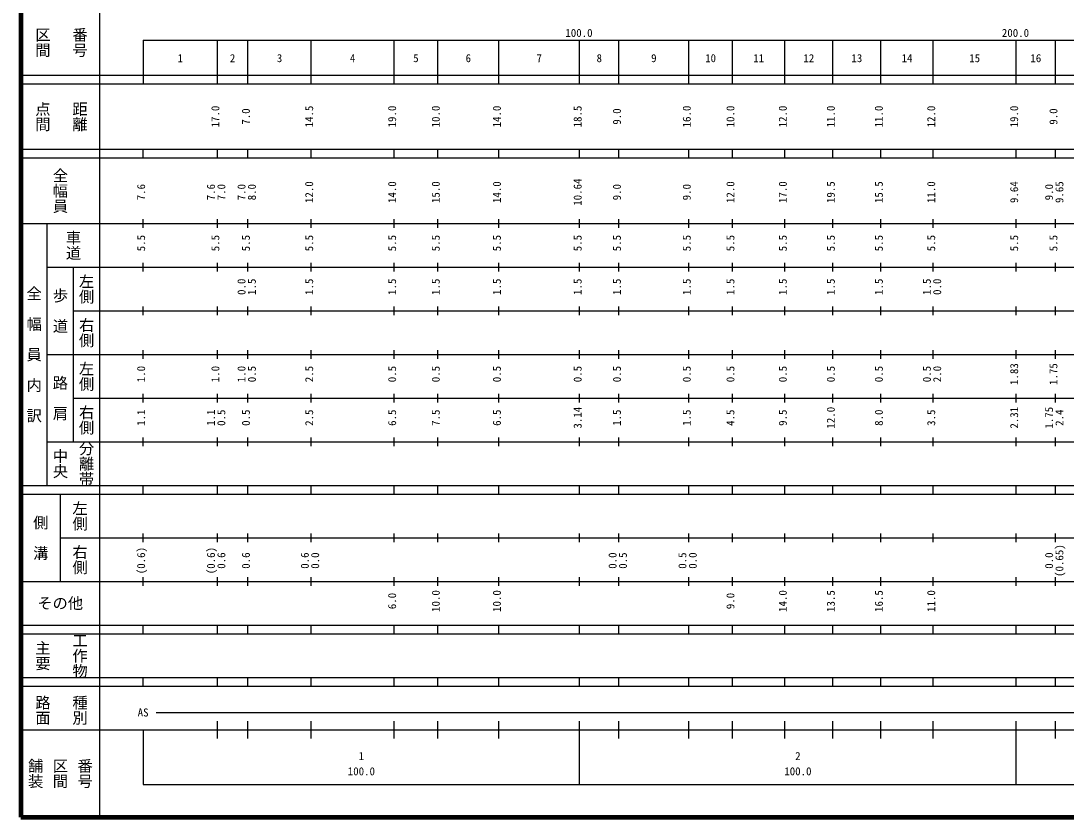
# Model space of a CAD drawing. Units: millimetres on the paper, enlarged 1000 times. Extents: x 40000 to 680000, y 20000 to 380000.
# Drawn here: x 40000 to 279441, y 20000 to 202409 of the extents above; entities that cross this region are included whole.
import ezdxf
from ezdxf.enums import TextEntityAlignment as Align

# ---------------------------------------------------------------- set-up
doc = ezdxf.new("R2010")
doc.units = ezdxf.units.MM
doc.header["$LTSCALE"] = 1000
doc.layers.add('M-TTL', color=2, linetype='Continuous', lineweight=140)
doc.layers.add('M-TTL-BAND', color=7, linetype='Continuous', lineweight=25)
doc.styles.add('@ＭＳ ゴシック', font='')
doc.styles.add('ＭＳ ゴシック', font='')
doc.styles.get('@ＭＳ ゴシック').set_extended_font_data('@MS Gothic')
doc.styles.get('ＭＳ ゴシック').set_extended_font_data('MS Gothic')

msp = doc.modelspace()

# ---------------------------------------------------------------- linework, layer by layer
at = {"layer": 'M-TTL'}
for p, q in [((40000, 380000), (40000, 20000)), ((40000, 20000), (680000, 20000))]:
    msp.add_line(p, q, dxfattribs=at)
at = {"layer": 'M-TTL-BAND'}
for p, q in [((58000, 370000), (58000, 20000)), ((68000, 198000), (579000, 198000)), ((68000, 198000), (68000, 188000)), ((85000, 188000), (85000, 198000)), ((92000, 188000), (92000, 198000)), ((106500, 188000), (106500, 198000)), ((125500, 188000), (125500, 198000)), ((135500, 188000), (135500, 198000)), ((149500, 188000), (149500, 198000)), ((168000, 188000), (168000, 198000)), ((177000, 188000), (177000, 198000)), ((193000, 188000), (193000, 198000)), ((203000, 188000), (203000, 198000)), ((215000, 188000), (215000, 198000)), ((226000, 188000), (226000, 198000)), ((237000, 188000), (237000, 198000)), ((249000, 188000), (249000, 198000)), ((268000, 188000), (268000, 198000)), ((277000, 188000), (277000, 198000)), ((40000, 190000), (579000, 190000)), ((40000, 188000), (579000, 188000)), ((40000, 173000), (579000, 173000)), ((68000, 171000), (68000, 173000)), ((85000, 171000), (85000, 173000)), ((92000, 171000), (92000, 173000)), ((106500, 171000), (106500, 173000)), ((125500, 171000), (125500, 173000)), ((135500, 171000), (135500, 173000)), ((149500, 171000), (149500, 173000)), ((168000, 171000), (168000, 173000)), ((177000, 171000), (177000, 173000)), ((193000, 171000), (193000, 173000)), ((203000, 171000), (203000, 173000)), ((215000, 171000), (215000, 173000)), ((226000, 171000), (226000, 173000)), ((237000, 171000), (237000, 173000)), ((249000, 171000), (249000, 173000)), ((268000, 171000), (268000, 173000)), ((277000, 171000), (277000, 173000)), ((40000, 171000), (579000, 171000)), ((40000, 156000), (579000, 156000)), ((46000, 96000), (46000, 156000)), ((68000, 155000), (68000, 157000)), ((85000, 155000), (85000, 157000)), ((92000, 155000), (92000, 157000)), ((106500, 155000), (106500, 157000)), ((125500, 155000), (125500, 157000)), ((135500, 155000), (135500, 157000)), ((149500, 155000), (149500, 157000)), ((168000, 155000), (168000, 157000)), ((177000, 155000), (177000, 157000)), ((193000, 155000), (193000, 157000)), ((203000, 155000), (203000, 157000)), ((215000, 155000), (215000, 157000)), ((226000, 155000), (226000, 157000)), ((237000, 155000), (237000, 157000)), ((249000, 155000), (249000, 157000)), ((268000, 155000), (268000, 157000)), ((277000, 155000), (277000, 157000)), ((68000, 145000), (68000, 147000)), ((85000, 145000), (85000, 147000)), ((92000, 145000), (92000, 147000)), ((106500, 145000), (106500, 147000)), ((125500, 145000), (125500, 147000)), ((135500, 145000), (135500, 147000)), ((149500, 145000), (149500, 147000)), ((168000, 145000), (168000, 147000)), ((177000, 145000), (177000, 147000)), ((193000, 145000), (193000, 147000)), ((203000, 145000), (203000, 147000)), ((215000, 145000), (215000, 147000)), ((226000, 145000), (226000, 147000)), ((237000, 145000), (237000, 147000)), ((249000, 145000), (249000, 147000)), ((268000, 145000), (268000, 147000)), ((277000, 145000), (277000, 147000)), ((46000, 146000), (579000, 146000)), ((52000, 146000), (52000, 106000)), ((68000, 135000), (68000, 137000)), ((85000, 135000), (85000, 137000)), ((92000, 135000), (92000, 137000)), ((106500, 135000), (106500, 137000)), ((125500, 135000), (125500, 137000)), ((135500, 135000), (135500, 137000)), ((149500, 135000), (149500, 137000)), ((168000, 135000), (168000, 137000)), ((177000, 135000), (177000, 137000)), ((193000, 135000), (193000, 137000)), ((203000, 135000), (203000, 137000)), ((215000, 135000), (215000, 137000)), ((226000, 135000), (226000, 137000)), ((237000, 135000), (237000, 137000)), ((249000, 135000), (249000, 137000)), ((268000, 135000), (268000, 137000)), ((277000, 135000), (277000, 137000)), ((52000, 136000), (579000, 136000)), ((68000, 125000), (68000, 127000)), ((85000, 125000), (85000, 127000)), ((92000, 125000), (92000, 127000)), ((106500, 125000), (106500, 127000)), ((125500, 125000), (125500, 127000)), ((135500, 125000), (135500, 127000)), ((149500, 125000), (149500, 127000)), ((168000, 125000), (168000, 127000)), ((177000, 125000), (177000, 127000)), ((193000, 125000), (193000, 127000)), ((203000, 125000), (203000, 127000)), ((215000, 125000), (215000, 127000)), ((226000, 125000), (226000, 127000)), ((237000, 125000), (237000, 127000)), ((249000, 125000), (249000, 127000)), ((268000, 125000), (268000, 127000)), ((277000, 125000), (277000, 127000)), ((46000, 126000), (579000, 126000)), ((52000, 116000), (579000, 116000)), ((68000, 115000), (68000, 117000)), ((85000, 115000), (85000, 117000)), ((92000, 115000), (92000, 117000)), ((106500, 115000), (106500, 117000)), ((125500, 115000), (125500, 117000)), ((135500, 115000), (135500, 117000)), ((149500, 115000), (149500, 117000)), ((168000, 115000), (168000, 117000)), ((177000, 115000), (177000, 117000)), ((193000, 115000), (193000, 117000)), ((203000, 115000), (203000, 117000)), ((215000, 115000), (215000, 117000)), ((226000, 115000), (226000, 117000)), ((237000, 115000), (237000, 117000)), ((249000, 115000), (249000, 117000)), ((268000, 115000), (268000, 117000)), ((277000, 115000), (277000, 117000)), ((46000, 106000), (579000, 106000)), ((68000, 105000), (68000, 107000)), ((85000, 105000), (85000, 107000)), ((92000, 105000), (92000, 107000)), ((106500, 105000), (106500, 107000)), ((125500, 105000), (125500, 107000)), ((135500, 105000), (135500, 107000)), ((149500, 105000), (149500, 107000)), ((168000, 105000), (168000, 107000)), ((177000, 105000), (177000, 107000)), ((193000, 105000), (193000, 107000)), ((203000, 105000), (203000, 107000)), ((215000, 105000), (215000, 107000)), ((226000, 105000), (226000, 107000)), ((237000, 105000), (237000, 107000)), ((249000, 105000), (249000, 107000)), ((268000, 105000), (268000, 107000)), ((277000, 105000), (277000, 107000)), ((40000, 96000), (579000, 96000)), ((68000, 94000), (68000, 96000)), ((85000, 94000), (85000, 96000)), ((92000, 94000), (92000, 96000)), ((106500, 94000), (106500, 96000)), ((125500, 94000), (125500, 96000)), ((135500, 94000), (135500, 96000)), ((149500, 94000), (149500, 96000)), ((168000, 94000), (168000, 96000)), ((177000, 94000), (177000, 96000)), ((193000, 94000), (193000, 96000)), ((203000, 94000), (203000, 96000)), ((215000, 94000), (215000, 96000)), ((226000, 94000), (226000, 96000)), ((237000, 94000), (237000, 96000)), ((249000, 94000), (249000, 96000)), ((268000, 94000), (268000, 96000)), ((277000, 94000), (277000, 96000)), ((40000, 94000), (579000, 94000)), ((49000, 94000), (49000, 74000)), ((49000, 84000), (579000, 84000)), ((68000, 83000), (68000, 85000)), ((85000, 83000), (85000, 85000)), ((92000, 83000), (92000, 85000)), ((106500, 83000), (106500, 85000)), ((125500, 83000), (125500, 85000)), ((135500, 83000), (135500, 85000)), ((149500, 83000), (149500, 85000)), ((168000, 83000), (168000, 85000)), ((177000, 83000), (177000, 85000)), ((193000, 83000), (193000, 85000)), ((203000, 83000), (203000, 85000)), ((215000, 83000), (215000, 85000)), ((226000, 83000), (226000, 85000)), ((237000, 83000), (237000, 85000)), ((249000, 83000), (249000, 85000)), ((268000, 83000), (268000, 85000)), ((277000, 83000), (277000, 85000)), ((68000, 73000), (68000, 75000)), ((85000, 73000), (85000, 75000)), ((92000, 73000), (92000, 75000)), ((106500, 73000), (106500, 75000)), ((125500, 73000), (125500, 75000)), ((135500, 73000), (135500, 75000)), ((149500, 73000), (149500, 75000)), ((168000, 73000), (168000, 75000)), ((177000, 73000), (177000, 75000)), ((193000, 73000), (193000, 75000)), ((203000, 73000), (203000, 75000)), ((215000, 73000), (215000, 75000)), ((226000, 73000), (226000, 75000)), ((237000, 73000), (237000, 75000)), ((249000, 73000), (249000, 75000)), ((268000, 73000), (268000, 75000)), ((277000, 73000), (277000, 75000)), ((40000, 74000), (579000, 74000)), ((40000, 64000), (579000, 64000)), ((68000, 62000), (68000, 64000)), ((85000, 62000), (85000, 64000)), ((92000, 62000), (92000, 64000)), ((106500, 62000), (106500, 64000)), ((125500, 62000), (125500, 64000)), ((135500, 62000), (135500, 64000)), ((149500, 62000), (149500, 64000)), ((168000, 62000), (168000, 64000)), ((177000, 62000), (177000, 64000)), ((193000, 62000), (193000, 64000)), ((203000, 62000), (203000, 64000)), ((215000, 62000), (215000, 64000)), ((226000, 62000), (226000, 64000)), ((237000, 62000), (237000, 64000)), ((249000, 62000), (249000, 64000)), ((268000, 62000), (268000, 64000)), ((277000, 62000), (277000, 64000)), ((40000, 62000), (579000, 62000)), ((40000, 52000), (579000, 52000)), ((68000, 50000), (68000, 52000)), ((85000, 50000), (85000, 52000)), ((92000, 50000), (92000, 52000)), ((106500, 50000), (106500, 52000)), ((125500, 50000), (125500, 52000)), ((135500, 50000), (135500, 52000)), ((149500, 50000), (149500, 52000)), ((168000, 50000), (168000, 52000)), ((177000, 50000), (177000, 52000)), ((193000, 50000), (193000, 52000)), ((203000, 50000), (203000, 52000)), ((215000, 50000), (215000, 52000)), ((226000, 50000), (226000, 52000)), ((237000, 50000), (237000, 52000)), ((249000, 50000), (249000, 52000)), ((268000, 50000), (268000, 52000)), ((277000, 50000), (277000, 52000)), ((40000, 50000), (579000, 50000)), ((71000, 44000), (535000, 44000)), ((85000, 38000), (85000, 42000)), ((92000, 38000), (92000, 42000)), ((106500, 38000), (106500, 42000)), ((125500, 38000), (125500, 42000)), ((135500, 38000), (135500, 42000)), ((149500, 38000), (149500, 42000)), ((168000, 27500), (168000, 42000)), ((177000, 38000), (177000, 42000)), ((193000, 38000), (193000, 42000)), ((203000, 38000), (203000, 42000)), ((215000, 38000), (215000, 42000)), ((226000, 38000), (226000, 42000)), ((237000, 38000), (237000, 42000)), ((249000, 38000), (249000, 42000)), ((268000, 27500), (268000, 42000)), ((277000, 38000), (277000, 42000)), ((40000, 40000), (579000, 40000)), ((68000, 40000), (68000, 27500)), ((68000, 27500), (579000, 27500))]:
    msp.add_line(p, q, dxfattribs=at)

# ---------------------------------------------------------------- texts
at = {"layer": 'M-TTL-BAND', "style": '@ＭＳ ゴシック'}
for s, p in [('区間', (45000, 197500)), ('番号', (53500, 197500)), ('点間', (45000, 180500)), ('距離', (53500, 180500)), ('全幅員', (49000, 163500)), ('車道', (52000, 151000)), ('左側', (55000, 141000)), ('全\u3000幅\u3000員\u3000内\u3000訳', (43000, 126000)), ('歩\u3000道', (49000, 136000)), ('右側', (55000, 131000)), ('左側', (55000, 121000)), ('路\u3000肩', (49000, 116000)), ('右側', (55000, 111000)), ('分離帯', (55000, 101000)), ('中央', (49000, 101000)), ('左側', (53500, 89000)), ('側\u3000溝', (44500, 84000)), ('右側', (53500, 79000)), ('主要', (45000, 57000)), ('工作物', (53500, 57000)), ('路面', (45000, 44500)), ('種別', (53500, 44500)), ('舗装', (43333, 30000)), ('区間', (49000, 30000)), ('番号', (54667, 30000))]:
    msp.add_text(s, height=2566, rotation=270, dxfattribs=at).set_placement(p, align=Align.MIDDLE_CENTER)
at = {"layer": 'M-TTL-BAND', "style": 'ＭＳ ゴシック'}
for s, p in [('100.0', (167844, 198195)), ('200.0', (267844, 198195)), ('1', (76500, 192405)), ('2', (88500, 192405)), ('3', (99250, 192405)), ('4', (116000, 192405)), ('5', (130500, 192405)), ('6', (142500, 192405)), ('7', (158750, 192405)), ('8', (172500, 192405)), ('9', (185000, 192405)), ('10', (198000, 192405)), ('11', (209000, 192405)), ('12', (220500, 192405)), ('13', (231500, 192405)), ('14', (243000, 192405)), ('15', (258500, 192405)), ('16', (272500, 192405)), ('AS', (68000, 42500)), ('1', (118000, 32523)), ('2', (218000, 32523)), ('100.0', (118000, 29033)), ('100.0', (218000, 29033))]:
    msp.add_text(s, height=1833, dxfattribs=at).set_placement(p, align=Align.BOTTOM_CENTER)
for s, p in [('17.0', (86000, 180500)), ('7.0', (93000, 180500)), ('14.5', (107500, 180500)), ('19.0', (126500, 180500)), ('10.0', (136500, 180500)), ('14.0', (150500, 180500)), ('18.5', (169000, 180500)), ('9.0', (178000, 180500)), ('16.0', (194000, 180500)), ('10.0', (204000, 180500)), ('12.0', (216000, 180500)), ('11.0', (227000, 180500)), ('11.0', (238000, 180500)), ('12.0', (250000, 180500)), ('19.0', (269000, 180500)), ('9.0', (278000, 180500)), ('12.0', (107500, 163174)), ('14.0', (126500, 163174)), ('15.0', (136500, 163174)), ('14.0', (150500, 163174)), ('10.64', (169000, 163174)), ('12.0', (204000, 163174)), ('17.0', (216000, 163174)), ('19.5', (227000, 163174)), ('15.5', (238000, 163174)), ('11.0', (250000, 163174)), ('9.64', (269000, 163174)), ('9.65', (279370, 163174)), ('7.6', (69000, 163174)), ('7.6', (85000, 163174)), ('7.0', (87370, 163174)), ('7.0', (92000, 163174)), ('8.0', (94370, 163174)), ('9.0', (178000, 163174)), ('9.0', (194000, 163174)), ('9.0', (277000, 163174)), ('5.5', (69000, 151500)), ('5.5', (86000, 151500)), ('5.5', (93000, 151500)), ('5.5', (107500, 151500)), ('5.5', (126500, 151500)), ('5.5', (136500, 151500)), ('5.5', (150500, 151500)), ('5.5', (169000, 151500)), ('5.5', (178000, 151500)), ('5.5', (194000, 151500)), ('5.5', (204000, 151500)), ('5.5', (216000, 151500)), ('5.5', (227000, 151500)), ('5.5', (238000, 151500)), ('5.5', (250000, 151500)), ('5.5', (269000, 151500)), ('5.5', (278000, 151500)), ('0.0', (92000, 141500)), ('1.5', (94370, 141500)), ('1.5', (107500, 141500)), ('1.5', (126500, 141500)), ('1.5', (136500, 141500)), ('1.5', (150500, 141500)), ('1.5', (169000, 141500)), ('1.5', (178000, 141500)), ('1.5', (194000, 141500)), ('1.5', (204000, 141500)), ('1.5', (216000, 141500)), ('1.5', (227000, 141500)), ('1.5', (238000, 141500)), ('1.5', (249000, 141500)), ('0.0', (251370, 141500)), ('1.0', (69000, 121500)), ('1.0', (86000, 121500)), ('1.0', (92000, 121500)), ('0.5', (94370, 121500)), ('2.5', (107500, 121500)), ('0.5', (126500, 121500)), ('0.5', (136500, 121500)), ('0.5', (150500, 121500)), ('0.5', (169000, 121500)), ('0.5', (178000, 121500)), ('0.5', (194000, 121500)), ('0.5', (204000, 121500)), ('0.5', (216000, 121500)), ('0.5', (227000, 121500)), ('0.5', (238000, 121500)), ('0.5', (249000, 121500)), ('2.0', (251370, 121500)), ('1.83', (269000, 121500)), ('1.75', (278000, 121500)), ('1.1', (69000, 111500)), ('1.1', (85000, 111500)), ('0.5', (87370, 111500)), ('0.5', (93000, 111500)), ('2.5', (107500, 111500)), ('6.5', (126500, 111500)), ('7.5', (136500, 111500)), ('6.5', (150500, 111500)), ('3.14', (169000, 111500)), ('1.5', (178000, 111500)), ('1.5', (194000, 111500)), ('4.5', (204000, 111500)), ('9.5', (216000, 111500)), ('12.0', (227000, 111500)), ('8.0', (238000, 111500)), ('3.5', (250000, 111500)), ('2.31', (269000, 111500)), ('1.75', (277000, 111500)), ('2.4', (279370, 111500)), ('(0.6)', (69000, 78764)), ('(0.6)', (85000, 78764)), ('(0.65)', (279370, 78764)), ('0.6', (87370, 78764)), ('0.6', (93000, 78764)), ('0.6', (106500, 78764)), ('0.0', (108870, 78764)), ('0.0', (177000, 78764)), ('0.5', (179370, 78764)), ('0.5', (193000, 78764)), ('0.0', (195370, 78764)), ('0.0', (277000, 78764)), ('10.0', (136500, 69500)), ('10.0', (150500, 69500)), ('14.0', (216000, 69500)), ('13.5', (227000, 69500)), ('16.5', (238000, 69500)), ('11.0', (250000, 69500)), ('6.0', (126500, 69500)), ('9.0', (204000, 69500))]:
    msp.add_text(s, height=1833, rotation=90, dxfattribs=at).set_placement(p, align=Align.BOTTOM_CENTER)
msp.add_text('その他', height=2566, dxfattribs=at).set_placement((49000, 69000), align=Align.MIDDLE_CENTER)

doc.saveas('drawing.dxf')
